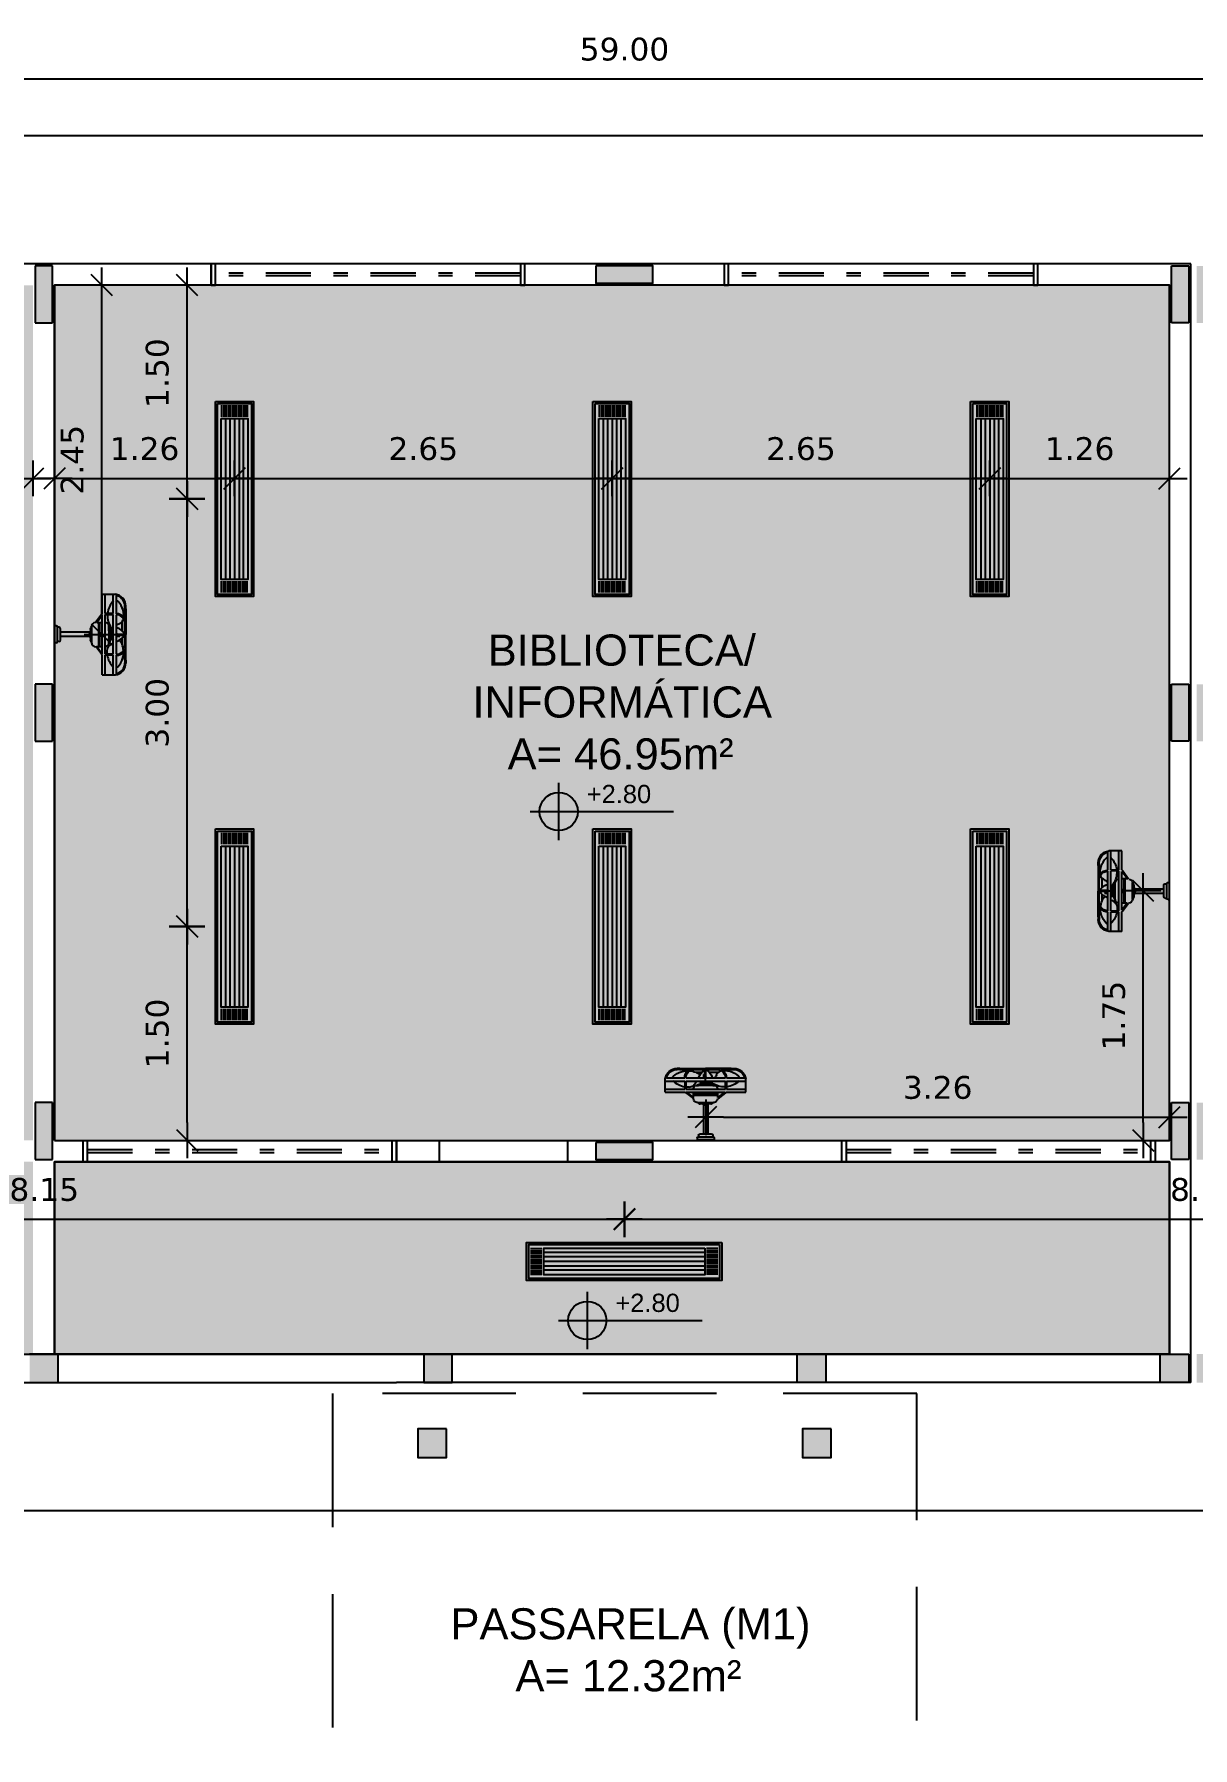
# Model space of a CAD drawing. Extents: x 38 to 175, y -50 to 32.
# Drawn here: x 77.97 to 86.1, y 4.76 to 16.78 of the extents above; entities that cross this region are included whole.
import ezdxf

# ---------------------------------------------------------------- set-up
doc = ezdxf.new("R2010")
doc.units = 0
doc.header["$LTSCALE"] = 0.025
doc.header["$MEASUREMENT"] = 0
doc.linetypes.add('DASHDOT', pattern=[25.4, 12.7, -6.35, 0, -6.35])
doc.linetypes.add('TRACEJADO_G', pattern=[0.375, 0.25, -0.125])
doc.layers.get('0').update_dxf_attribs({"linetype": 'CONTINUOUS'})
doc.layers.get('DEFPOINTS').update_dxf_attribs({"linetype": 'CONTINUOUS'})
for name, color, linetype in [('A-COTAS', 1, 'CONTINUOUS'), ('A-FORRO', 3, 'CONTINUOUS'), ('A-PARED', 5, 'CONTINUOUS'), ('A-PAREDE', 5, 'CONTINUOUS'), ('A-PISOS-CTEL', 2, 'TRACEJADO_G'), ('A-PISOS-NIVEL', 1, 'CONTINUOUS'), ('A-PROJ ESQU', 1, 'DASHDOT'), ('ACES-I', 251, 'CONTINUOUS'), ('ARQ-ALV-PROJEÇÃO', 8, 'CONTINUOUS'), ('ARQ-CTA-1_100', 1, 'CONTINUOUS'), ('ARQ-HTC', 9, 'CONTINUOUS'), ('ARQ-TXT-1_050', 2, 'CONTINUOUS'), ('BL-LUM-1', 1, 'CONTINUOUS'), ('BL-LUM-2', 2, 'CONTINUOUS'), ('BL-LUM-3', 3, 'CONTINUOUS'), ('EL-LUMINÁRIAS', 3, 'CONTINUOUS')]:
    doc.layers.add(name, color=color, linetype=linetype)
doc.styles.add('ESC-50-A20', font='arial.ttf', dxfattribs={"height": 0.1})
doc.styles.add('FNDE Texto Cota 0100', font='verdana.ttf', dxfattribs={"height": 0.16})
doc.dimstyles.new('FNDE 1-0100', dxfattribs={"dimscale": 2.5, "dimtxt": 0.16, "dimasz": 0.05, "dimexe": 0.15, "dimexo": 0.15, "dimgap": 0.05, "dimtad": 1, "dimzin": 4, "dimdsep": 46, "dimtxsty": 'FNDE Texto Cota 0100', "dimblk": 'tic', "dimcen": 0.15, "dimdle": 0.15, "dimse1": 1, "dimse2": 1, "dimclrd": 251, "dimclre": 251, "dimclrt": 256, "dimaunit": 1, "dimadec": 3, "dimazin": 0, "dimtfac": 1, "dimtix": 1, "dimtmove": 2, "dimatfit": 3, "dimldrblk": 'tic', "dimfxl": 0.15, "dimtvp": 1, "dimtolj": 1, "dimtzin": 0, "dimarcsym": 0})

# ---------------------------------------------------------------- blocks, each defined once
blk = doc.blocks.new('Lum-3320-sob')
at = {"layer": 'BL-LUM-1'}
for p, q in [((-0.657, 0.09), (-0.577, 0.09)), ((-0.657, 0.075), (-0.577, 0.075)), ((-0.657, 0.06), (-0.577, 0.06)), ((-0.657, 0.045), (-0.577, 0.045)), ((-0.657, 0.03), (-0.577, 0.03)), ((-0.657, 0.015), (-0.577, 0.015)), ((0.565, 0.062), (-0.565, 0.062)), ((0.565, 0.032), (-0.565, 0.032)), ((0.657, 0.09), (0.577, 0.09)), ((0.657, 0.075), (0.577, 0.075)), ((0.657, 0.06), (0.577, 0.06)), ((0.657, 0.045), (0.577, 0.045)), ((0.657, 0.03), (0.577, 0.03)), ((0.657, 0.015), (0.577, 0.015)), ((-0.657, 0), (-0.577, 0)), ((-0.657, -0.015), (-0.577, -0.015)), ((-0.657, -0.03), (-0.577, -0.03)), ((-0.657, -0.045), (-0.577, -0.045)), ((-0.657, -0.06), (-0.577, -0.06)), ((-0.657, -0.075), (-0.577, -0.075)), ((-0.657, -0.09), (-0.577, -0.09)), ((0.565, -0.032), (-0.565, -0.032)), ((0.565, -0.062), (-0.565, -0.062)), ((0.657, -0.03), (0.577, -0.03)), ((0.657, -0.045), (0.577, -0.045)), ((0.657, -0.06), (0.577, -0.06)), ((0.657, -0.075), (0.577, -0.075)), ((0.657, -0.09), (0.577, -0.09)), ((0.657, 0), (0.577, 0)), ((0.657, -0.015), (0.577, -0.015))]:
    blk.add_line(p, q, dxfattribs=at)
at = {"layer": 'BL-LUM-2'}
blk.add_line((0.565, 0), (-0.565, 0), dxfattribs=at)
for points in [[(0.67, 0.119), (0.67, -0.119), (-0.67, -0.119), (-0.67, 0.119)], [(0.565, 0.094), (0.565, -0.094), (-0.565, -0.094), (-0.565, 0.094)]]:
    blk.add_lwpolyline(points, close=True, dxfattribs=at)
at = {"layer": 'BL-LUM-3'}
blk.add_lwpolyline([(0.685, 0.134), (0.685, -0.134), (-0.685, -0.134), (-0.685, 0.134)], close=True, dxfattribs=at)
blk = doc.blocks.new('A$C4CB241E8')
at = {"layer": 'ACES-I'}
for p, q in [((0.224, 0.5), (0.344, 0.5)), ((0.224, 0.49), (0.224, 0.5)), ((0.344, 0.49), (0.344, 0.5)), ((0.234, 0.48), (0.334, 0.48)), ((0.234, 0.47), (0.234, 0.48)), ((0.244, 0.46), (0.324, 0.46)), ((0.269, 0.252), (0.269, 0.46)), ((0.299, 0.252), (0.299, 0.46)), ((0.334, 0.47), (0.334, 0.48)), ((0.277, 0.257), (0.277, 0.253)), ((0.277, 0.253), (0.281, 0.243)), ((0.287, 0.258), (0.279, 0.258)), ((0.288, 0.253), (0.284, 0.243)), ((0.288, 0.253), (0.288, 0.257)), ((0, 0.166), (0, 0.074)), ((0, 0.166), (0.137, 0.166)), ((0, 0.145), (0.137, 0.145)), ((0.137, 0.166), (0.142, 0.17)), ((0.137, 0.131), (0.137, 0.145)), ((0.137, 0.089), (0.137, 0.131)), ((0.142, 0.17), (0.198, 0.212)), ((0.144, 0.145), (0.424, 0.145)), ((0.144, 0.132), (0.144, 0.145)), ((0.144, 0.089), (0.144, 0.132)), ((0.198, 0.203), (0.148, 0.166)), ((0.148, 0.166), (0.42, 0.166)), ((0.198, 0.203), (0.198, 0.166)), ((0.198, 0.189), (0.368, 0.189)), ((0.198, 0.182), (0.273, 0.182)), ((0.226, 0.24), (0.339, 0.24)), ((0.293, 0.182), (0.368, 0.182)), ((0.424, 0.172), (0.368, 0.213)), ((0.368, 0.205), (0.368, 0.166)), ((0.368, 0.205), (0.42, 0.166)), ((0.431, 0.166), (0.424, 0.172)), ((0.424, 0.145), (0.424, 0.089)), ((0.431, 0.166), (0.565, 0.166)), ((0.431, 0.145), (0.565, 0.145)), ((0.431, 0.13), (0.431, 0.145)), ((0.431, 0.089), (0.431, 0.13)), ((0.565, 0.166), (0.565, 0.074)), ((0, 0.089), (0.055, 0.089)), ((0.008, 0.067), (0.046, 0.067)), ((0.046, 0.067), (0.137, 0.067)), ((0.055, 0.089), (0.137, 0.089)), ((0.102, 0.007), (0.083, 0.007)), ((0.102, 0), (0.083, 0)), ((0.102, 0.007), (0.174, 0.007)), ((0.102, 0), (0.283, 0)), ((0.144, 0.089), (0.424, 0.089)), ((0.144, 0.067), (0.279, 0.067)), ((0.203, 0.007), (0.279, 0.007)), ((0.215, 0.027), (0.258, 0.027)), ((0.268, 0.043), (0.268, 0.067)), ((0.276, 0.118), (0.276, 0.099)), ((0.279, 0.067), (0.279, 0.009)), ((0.279, 0.067), (0.286, 0.067)), ((0.279, 0.009), (0.279, 0.007)), ((0.283, 0.089), (0.283, 0.067)), ((0.463, 0), (0.283, 0)), ((0.286, 0.067), (0.286, 0.009)), ((0.286, 0.067), (0.422, 0.067)), ((0.286, 0.009), (0.286, 0.007)), ((0.286, 0.007), (0.362, 0.007)), ((0.29, 0.118), (0.29, 0.099)), ((0.307, 0.027), (0.373, 0.027)), ((0.463, 0.007), (0.392, 0.007)), ((0.429, 0.067), (0.526, 0.067)), ((0.431, 0.089), (0.519, 0.089)), ((0.463, 0.007), (0.482, 0.007)), ((0.463, 0), (0.482, 0)), ((0.519, 0.089), (0.565, 0.089)), ((0.526, 0.067), (0.557, 0.067))]:
    blk.add_line(p, q, dxfattribs=at)
blk.add_lwpolyline([(0.273, 0.184), (0.273, 0.175), (0.293, 0.175), (0.293, 0.184)], close=True, dxfattribs=at)
for points in [[(0.246, 0.099), (0.246, 0.089)], [(0.323, 0.089), (0.323, 0.099), (0.246, 0.099)], [(0.246, 0.08), (0.246, 0.08)]]:
    blk.add_lwpolyline(points, dxfattribs=at)
for centre, radius, start, end in [((0.234, 0.49), 0.01, 180, 270), ((0.334, 0.49), 0.01, 270, 0), ((0.244, 0.47), 0.01, 180, 270), ((0.324, 0.47), 0.01, 270, 0), ((0.283, 0.105), 0.148, 92.0593, 114.7191), ((0.242, 0.245), 0.00548, 36.9061, 175.1771), ((0.279, 0.257), 0.00141, 90, 180), ((0.283, 0.251), 0.00548, 13.9839, 166.0161), ((0.283, 0.244), 0.00141, 202.3134, 337.6866), ((0.287, 0.257), 0.00141, 0, 90), ((0.283, 0.105), 0.148, 65.2809, 87.9407), ((0.323, 0.245), 0.00548, 4.8229, 143.0939), ((0.161, -0.014), 0.147, 99.4474, 135.8987), ((0.161, -0.014), 0.147, 87.3551, 96.6689), ((0.168, 0.133), 0, 90, 303.5739), ((0.165, 0.08), 0.0536, 23.5592, 86.613), ((0.226, 0.212), 0.0283, 90, 180), ((0.226, 0.147), 0.0283, 182.9729, 248.6249), ((0.283, 0.252), 0.148, 243.1417, 267.262), ((0.283, 1.064), 0.946, 265.9464, 274.0536), ((0.283, 0.252), 0.148, 272.738, 296.8583), ((0.415, -0.018), 0.148, 92.2685, 128.5678), ((0.339, 0.212), 0.0283, 3.732, 90), ((0.339, 0.147), 0.0283, 291.3751, 357.0271), ((0.415, -0.018), 0.148, 86.601, 92.2685), ((0.415, -0.018), 0.148, 45.7177, 83.837), ((0.083, 0.084), 0.0836, 187.0241, 270.1403), ((0.083, 0.084), 0.0766, 192.4617, 270.1403), ((0.158, 0.164), 0.148, 220.8847, 270.7317), ((0.204, 0.067), 0.0671, 179.7166, 229.3446), ((0.204, 0.067), 0.06, 179.6832, 237.0138), ((0.204, 0.067), 0.0671, 229.3446, 243.4575), ((0.158, 0.164), 0.148, 274.9997, 292.3413), ((0.204, 0.067), 0.06, 237.0138, 269.6517), ((0.214, 0.101), 2.511308197128957e-15, 227.1184, 0), ((0.276, 0.127), 0.0676, 202.5993, 214.7226), ((0.158, 0.164), 0.148, 292.3413, 305.8305), ((0.345, 0.107), 0.118, 199.8598, 236.3515), ((0.44, -0.107), 0.228, 134.8376, 138.9912), ((0.44, -0.107), 0.228, 130.1268, 132.3872), ((0.221, 0.107), 0.118, 303.6485, 317.1616), ((0.221, 0.107), 0.118, 317.1616, 340.1402), ((0.297, 0.02), 0.0676, 22.5993, 43.7437), ((0.409, 0.067), 0.0536, 203.5592, 228.099), ((0.362, 0.067), 0.06, 270.3483, 301.6358), ((0.409, 0.067), 0.0536, 228.099, 252.8541), ((0.362, 0.067), 0.0671, 296.5425, 307.5309), ((0.362, 0.067), 0.06, 301.6358, 0.3168), ((0.413, 0.161), 0.147, 266.0889, 320.6458), ((0.362, 0.067), 0.0671, 307.5309, 0.2834), ((0.482, 0.084), 0.0836, 269.8597, 352.9759), ((0.482, 0.084), 0.0766, 269.8597, 347.5383)]:
    blk.add_arc(centre, radius, start, end, dxfattribs=at)
blk = doc.blocks.new('tic')
at = {"color": 251}
for p, q in [((0, -1), (0, 1)), ((-1, 0), (1, 0))]:
    blk.add_line(p, q, dxfattribs=at)
blk.add_line((-0.6, -0.6), (0.6, 0.6))
blk = doc.blocks.new('*D20')
at = {"layer": 'ARQ-CTA-1_100', "color": 251, "lineweight": -2, "transparency": 16777216}
blk.add_line((76.735, 13.662), (77.835, 13.662), dxfattribs=at)
at = {"layer": 'DEFPOINTS', "color": 0, "transparency": 16777216}
for p in [(77.96, 15.018), (76.61, 14.218), (77.96, 13.662)]:
    blk.add_point(p, dxfattribs=at)
at = {"layer": 'ARQ-CTA-1_100', "color": 251, "lineweight": -2, "transparency": 16777216, "xscale": 0.125, "yscale": 0.125, "zscale": 0.125, "rotation": 180}
blk.add_blockref('tic', (76.61, 13.662), dxfattribs=at)
at = {"layer": 'ARQ-CTA-1_100', "color": 251, "lineweight": -2, "transparency": 16777216, "xscale": 0.125, "yscale": 0.125, "zscale": 0.125}
blk.add_blockref('tic', (77.96, 13.662), dxfattribs=at)
at = {"layer": 'ARQ-CTA-1_100', "transparency": 16777216, "insert": (77.285, 13.87), "char_height": 0.16, "attachment_point": 5, "style": 'FNDE Texto Cota 0100'}
blk.add_mtext('\\A1;1.35', dxfattribs=at)
blk = doc.blocks.new('*D26')
at = {"layer": 'ARQ-CTA-1_100', "color": 251, "lineweight": -2, "transparency": 16777216}
blk.add_line((78.235, 13.662), (79.248, 13.662), dxfattribs=at)
at = {"layer": 'DEFPOINTS', "color": 0, "transparency": 16777216}
for p in [(78.11, 15.018), (79.373, 14.218), (79.373, 13.662)]:
    blk.add_point(p, dxfattribs=at)
at = {"layer": 'ARQ-CTA-1_100', "color": 251, "lineweight": -2, "transparency": 16777216, "xscale": 0.125, "yscale": 0.125, "zscale": 0.125, "rotation": 180}
blk.add_blockref('tic', (78.11, 13.662), dxfattribs=at)
at = {"layer": 'ARQ-CTA-1_100', "color": 251, "lineweight": -2, "transparency": 16777216, "xscale": 0.125, "yscale": 0.125, "zscale": 0.125}
blk.add_blockref('tic', (79.373, 13.662), dxfattribs=at)
at = {"layer": 'ARQ-CTA-1_100', "transparency": 16777216, "insert": (78.742, 13.87), "char_height": 0.16, "attachment_point": 5, "style": 'FNDE Texto Cota 0100'}
blk.add_mtext('\\A1;1.26', dxfattribs=at)
blk = doc.blocks.new('*D27')
at = {"layer": 'ARQ-CTA-1_100', "color": 251, "lineweight": -2, "transparency": 16777216}
blk.add_line((79.498, 13.662), (81.898, 13.662), dxfattribs=at)
at = {"layer": 'DEFPOINTS', "color": 0, "transparency": 16777216}
for p in [(79.373, 14.218), (82.023, 14.218), (82.023, 13.662)]:
    blk.add_point(p, dxfattribs=at)
at = {"layer": 'ARQ-CTA-1_100', "color": 251, "lineweight": -2, "transparency": 16777216, "xscale": 0.125, "yscale": 0.125, "zscale": 0.125, "rotation": 180}
blk.add_blockref('tic', (79.373, 13.662), dxfattribs=at)
at = {"layer": 'ARQ-CTA-1_100', "color": 251, "lineweight": -2, "transparency": 16777216, "xscale": 0.125, "yscale": 0.125, "zscale": 0.125}
blk.add_blockref('tic', (82.023, 13.662), dxfattribs=at)
at = {"layer": 'ARQ-CTA-1_100', "transparency": 16777216, "insert": (80.698, 13.87), "char_height": 0.16, "attachment_point": 5, "style": 'FNDE Texto Cota 0100'}
blk.add_mtext('\\A1;2.65', dxfattribs=at)
blk = doc.blocks.new('*D28')
at = {"layer": 'ARQ-CTA-1_100', "color": 251, "lineweight": -2, "transparency": 16777216}
blk.add_line((82.148, 13.662), (84.548, 13.662), dxfattribs=at)
at = {"layer": 'DEFPOINTS', "color": 0, "transparency": 16777216}
for p in [(82.023, 14.218), (84.673, 14.218), (84.673, 13.662)]:
    blk.add_point(p, dxfattribs=at)
at = {"layer": 'ARQ-CTA-1_100', "color": 251, "lineweight": -2, "transparency": 16777216, "xscale": 0.125, "yscale": 0.125, "zscale": 0.125, "rotation": 180}
blk.add_blockref('tic', (82.023, 13.662), dxfattribs=at)
at = {"layer": 'ARQ-CTA-1_100', "color": 251, "lineweight": -2, "transparency": 16777216, "xscale": 0.125, "yscale": 0.125, "zscale": 0.125}
blk.add_blockref('tic', (84.673, 13.662), dxfattribs=at)
at = {"layer": 'ARQ-CTA-1_100', "transparency": 16777216, "insert": (83.348, 13.87), "char_height": 0.16, "attachment_point": 5, "style": 'FNDE Texto Cota 0100'}
blk.add_mtext('\\A1;2.65', dxfattribs=at)
blk = doc.blocks.new('*D29')
at = {"layer": 'ARQ-CTA-1_100', "color": 251, "lineweight": -2, "transparency": 16777216}
blk.add_line((79.04, 9.143), (79.04, 10.393), dxfattribs=at)
at = {"layer": 'DEFPOINTS', "color": 0, "transparency": 16777216}
for p in [(79.04, 10.518), (79.326, 10.518), (78.11, 9.018)]:
    blk.add_point(p, dxfattribs=at)
at = {"layer": 'ARQ-CTA-1_100', "color": 251, "lineweight": -2, "transparency": 16777216, "xscale": 0.125, "yscale": 0.125, "zscale": 0.125}
for p, rotation in [((79.04, 10.518), 90), ((79.04, 9.018), 270)]:
    blk.add_blockref('tic', p, dxfattribs=dict(at, rotation=rotation))
at = {"layer": 'ARQ-CTA-1_100', "transparency": 16777216, "insert": (78.832, 9.768), "char_height": 0.16, "attachment_point": 5, "rotation": 90, "style": 'FNDE Texto Cota 0100'}
blk.add_mtext('\\A1;1.50', dxfattribs=at)
blk = doc.blocks.new('*D30')
at = {"layer": 'ARQ-CTA-1_100', "color": 251, "lineweight": -2, "transparency": 16777216}
blk.add_line((79.04, 10.643), (79.04, 13.393), dxfattribs=at)
at = {"layer": 'DEFPOINTS', "color": 0, "transparency": 16777216}
for p in [(79.04, 13.518), (79.326, 13.518), (79.326, 10.518)]:
    blk.add_point(p, dxfattribs=at)
at = {"layer": 'ARQ-CTA-1_100', "color": 251, "lineweight": -2, "transparency": 16777216, "xscale": 0.125, "yscale": 0.125, "zscale": 0.125}
for p, rotation in [((79.04, 13.518), 90), ((79.04, 10.518), 270)]:
    blk.add_blockref('tic', p, dxfattribs=dict(at, rotation=rotation))
at = {"layer": 'ARQ-CTA-1_100', "transparency": 16777216, "insert": (78.832, 12.018), "char_height": 0.16, "attachment_point": 5, "rotation": 90, "style": 'FNDE Texto Cota 0100'}
blk.add_mtext('\\A1;3.00', dxfattribs=at)
blk = doc.blocks.new('*D31')
at = {"layer": 'ARQ-CTA-1_100', "color": 251, "lineweight": -2, "transparency": 16777216}
blk.add_line((79.04, 13.643), (79.04, 14.893), dxfattribs=at)
at = {"layer": 'DEFPOINTS', "color": 0, "transparency": 16777216}
for p in [(79.04, 15.018), (79.326, 15.018), (79.326, 13.518)]:
    blk.add_point(p, dxfattribs=at)
at = {"layer": 'ARQ-CTA-1_100', "color": 251, "lineweight": -2, "transparency": 16777216, "xscale": 0.125, "yscale": 0.125, "zscale": 0.125}
for p, rotation in [((79.04, 15.018), 90), ((79.04, 13.518), 270)]:
    blk.add_blockref('tic', p, dxfattribs=dict(at, rotation=rotation))
at = {"layer": 'ARQ-CTA-1_100', "transparency": 16777216, "insert": (78.832, 14.401), "char_height": 0.16, "attachment_point": 5, "rotation": 90, "style": 'FNDE Texto Cota 0100'}
blk.add_mtext('\\A1;1.50', dxfattribs=at)
blk = doc.blocks.new('*D32')
at = {"layer": 'ARQ-CTA-1_100', "color": 251, "lineweight": -2, "transparency": 16777216}
blk.add_line((82.805, 9.18), (85.81, 9.18), dxfattribs=at)
at = {"layer": 'DEFPOINTS', "color": 0, "transparency": 16777216}
for p in [(85.935, 9.18), (82.68, 9.018), (85.935, 9.022)]:
    blk.add_point(p, dxfattribs=at)
at = {"layer": 'ARQ-CTA-1_100', "color": 251, "lineweight": -2, "transparency": 16777216, "xscale": 0.125, "yscale": 0.125, "zscale": 0.125, "rotation": 180}
blk.add_blockref('tic', (82.68, 9.18), dxfattribs=at)
at = {"layer": 'ARQ-CTA-1_100', "color": 251, "lineweight": -2, "transparency": 16777216, "xscale": 0.125, "yscale": 0.125, "zscale": 0.125}
blk.add_blockref('tic', (85.935, 9.18), dxfattribs=at)
at = {"layer": 'ARQ-CTA-1_100', "transparency": 16777216, "insert": (84.308, 9.388), "char_height": 0.16, "attachment_point": 5, "style": 'FNDE Texto Cota 0100'}
blk.add_mtext('\\A1;3.26', dxfattribs=at)
blk = doc.blocks.new('*D54')
at = {"layer": 'ARQ-CTA-1_100', "color": 251, "lineweight": -2, "transparency": 16777216}
blk.add_line((74.088, 8.464), (81.988, 8.464), dxfattribs=at)
at = {"layer": 'DEFPOINTS', "color": 0, "transparency": 16777216}
for p in [(82.113, 8.464), (73.963, 8.302), (82.113, 8.302)]:
    blk.add_point(p, dxfattribs=at)
at = {"layer": 'ARQ-CTA-1_100', "color": 251, "lineweight": -2, "transparency": 16777216, "xscale": 0.125, "yscale": 0.125, "zscale": 0.125, "rotation": 180}
blk.add_blockref('tic', (73.963, 8.464), dxfattribs=at)
at = {"layer": 'ARQ-CTA-1_100', "color": 251, "lineweight": -2, "transparency": 16777216, "xscale": 0.125, "yscale": 0.125, "zscale": 0.125}
blk.add_blockref('tic', (82.113, 8.464), dxfattribs=at)
at = {"layer": 'ARQ-CTA-1_100', "transparency": 16777216, "insert": (78.038, 8.672), "char_height": 0.16, "attachment_point": 5, "style": 'FNDE Texto Cota 0100'}
blk.add_mtext('\\A1;8.15', dxfattribs=at)
blk = doc.blocks.new('*D55')
at = {"layer": 'ARQ-CTA-1_100', "color": 251, "lineweight": -2, "transparency": 16777216}
blk.add_line((82.233, 8.464), (90.133, 8.464), dxfattribs=at)
at = {"layer": 'DEFPOINTS', "color": 0, "transparency": 16777216}
for p in [(90.258, 8.464), (82.108, 8.302), (90.258, 8.302)]:
    blk.add_point(p, dxfattribs=at)
at = {"layer": 'ARQ-CTA-1_100', "color": 251, "lineweight": -2, "transparency": 16777216, "xscale": 0.125, "yscale": 0.125, "zscale": 0.125, "rotation": 180}
blk.add_blockref('tic', (82.108, 8.464), dxfattribs=at)
at = {"layer": 'ARQ-CTA-1_100', "color": 251, "lineweight": -2, "transparency": 16777216, "xscale": 0.125, "yscale": 0.125, "zscale": 0.125}
blk.add_blockref('tic', (90.258, 8.464), dxfattribs=at)
at = {"layer": 'ARQ-CTA-1_100', "transparency": 16777216, "insert": (86.183, 8.672), "char_height": 0.16, "attachment_point": 5, "style": 'FNDE Texto Cota 0100'}
blk.add_mtext('\\A1;8.15', dxfattribs=at)
blk = doc.blocks.new('*D148')
at = {"layer": 'ARQ-CTA-1_100', "color": 251, "lineweight": -2, "transparency": 16777216}
blk.add_line((84.798, 13.662), (85.81, 13.662), dxfattribs=at)
at = {"layer": 'DEFPOINTS', "color": 0, "transparency": 16777216}
for p in [(84.673, 14.203), (85.935, 14.203), (85.935, 13.662)]:
    blk.add_point(p, dxfattribs=at)
at = {"layer": 'ARQ-CTA-1_100', "color": 251, "lineweight": -2, "transparency": 16777216, "xscale": 0.125, "yscale": 0.125, "zscale": 0.125, "rotation": 180}
blk.add_blockref('tic', (84.673, 13.662), dxfattribs=at)
at = {"layer": 'ARQ-CTA-1_100', "color": 251, "lineweight": -2, "transparency": 16777216, "xscale": 0.125, "yscale": 0.125, "zscale": 0.125}
blk.add_blockref('tic', (85.935, 13.662), dxfattribs=at)
at = {"layer": 'ARQ-CTA-1_100', "transparency": 16777216, "insert": (85.304, 13.87), "char_height": 0.16, "attachment_point": 5, "style": 'FNDE Texto Cota 0100'}
blk.add_mtext('\\A1;1.26', dxfattribs=at)
blk = doc.blocks.new('*D156')
at = {"layer": 'ARQ-CTA-1_100', "color": 251, "lineweight": -2, "transparency": 16777216}
blk.add_line((52.735, 16.465), (111.485, 16.465), dxfattribs=at)
at = {"layer": 'DEFPOINTS', "color": 0, "transparency": 16777216}
for p in [(111.61, 16.465), (52.61, 16.068), (111.61, 16.068)]:
    blk.add_point(p, dxfattribs=at)
at = {"layer": 'ARQ-CTA-1_100', "color": 251, "lineweight": -2, "transparency": 16777216, "xscale": 0.125, "yscale": 0.125, "zscale": 0.125, "rotation": 180}
blk.add_blockref('tic', (52.61, 16.465), dxfattribs=at)
at = {"layer": 'ARQ-CTA-1_100', "color": 251, "lineweight": -2, "transparency": 16777216, "xscale": 0.125, "yscale": 0.125, "zscale": 0.125}
blk.add_blockref('tic', (111.61, 16.465), dxfattribs=at)
at = {"layer": 'ARQ-CTA-1_100', "transparency": 16777216, "insert": (82.11, 16.673), "char_height": 0.16, "attachment_point": 5, "style": 'FNDE Texto Cota 0100'}
blk.add_mtext('\\A1;59.00', dxfattribs=at)
blk = doc.blocks.new('*D165')
at = {"layer": 'ARQ-CTA-1_100', "color": 251, "lineweight": -2, "transparency": 16777216}
blk.add_line((78.443, 12.693), (78.443, 14.893), dxfattribs=at)
at = {"layer": 'DEFPOINTS', "color": 0, "transparency": 16777216}
for p in [(78.11, 15.018), (78.443, 15.018), (78.11, 12.568)]:
    blk.add_point(p, dxfattribs=at)
at = {"layer": 'ARQ-CTA-1_100', "color": 251, "lineweight": -2, "transparency": 16777216, "xscale": 0.125, "yscale": 0.125, "zscale": 0.125}
for p, rotation in [((78.443, 15.018), 90), ((78.443, 12.568), 270)]:
    blk.add_blockref('tic', p, dxfattribs=dict(at, rotation=rotation))
at = {"layer": 'ARQ-CTA-1_100', "transparency": 16777216, "insert": (78.235, 13.793), "char_height": 0.16, "attachment_point": 5, "rotation": 90, "style": 'FNDE Texto Cota 0100'}
blk.add_mtext('\\A1;2.45', dxfattribs=at)
blk = doc.blocks.new('*D166')
at = {"layer": 'ARQ-CTA-1_100', "color": 251, "lineweight": -2, "transparency": 16777216}
blk.add_line((85.751, 9.143), (85.751, 10.643), dxfattribs=at)
at = {"layer": 'DEFPOINTS', "color": 0, "transparency": 16777216}
for p in [(85.751, 10.768), (85.935, 10.768), (85.935, 9.018)]:
    blk.add_point(p, dxfattribs=at)
at = {"layer": 'ARQ-CTA-1_100', "color": 251, "lineweight": -2, "transparency": 16777216, "xscale": 0.125, "yscale": 0.125, "zscale": 0.125}
for p, rotation in [((85.751, 10.768), 90), ((85.751, 9.018), 270)]:
    blk.add_blockref('tic', p, dxfattribs=dict(at, rotation=rotation))
at = {"layer": 'ARQ-CTA-1_100', "transparency": 16777216, "insert": (85.544, 9.893), "char_height": 0.16, "attachment_point": 5, "rotation": 90, "style": 'FNDE Texto Cota 0100'}
blk.add_mtext('\\A1;1.75', dxfattribs=at)

msp = doc.modelspace()

# ---------------------------------------------------------------- hatches: boundary and pattern name
at = {"layer": 'A-COTAS'}
h = msp.add_hatch(color=253, dxfattribs=at)
h.dxf.hatch_style = 1
h.paths.add_polyline_path([(78.095, 15.153), (77.975, 15.153), (77.975, 14.753), (78.095, 14.753)])
h.paths.add_polyline_path([(78.095, 12.218), (77.975, 12.218), (77.975, 11.818), (78.095, 11.818)])
h.paths.add_polyline_path([(78.095, 9.283), (77.975, 9.283), (77.975, 8.883), (78.095, 8.883)])
h.paths.add_polyline_path([(78.135, 7.518), (77.935, 7.518), (77.935, 7.318), (78.135, 7.318)])
h = msp.add_hatch(color=253, dxfattribs=at)
h.dxf.hatch_style = 1
h.paths.add_polyline_path([(86.245, 15.153), (86.125, 15.153), (86.125, 14.753), (86.245, 14.753)])
h.paths.add_polyline_path([(86.07, 15.153), (85.95, 15.153), (85.95, 14.753), (86.07, 14.753)])
h.paths.add_polyline_path([(86.07, 12.218), (85.95, 12.218), (85.95, 11.818), (86.07, 11.818)])
h.paths.add_polyline_path([(86.245, 12.218), (86.125, 12.218), (86.125, 11.818), (86.245, 11.818)])
h.paths.add_polyline_path([(86.07, 9.283), (85.95, 9.283), (85.95, 8.883), (86.07, 8.883)])
h.paths.add_polyline_path([(86.245, 9.283), (86.125, 9.283), (86.125, 8.883), (86.245, 8.883)])
h.paths.add_polyline_path([(86.07, 7.518), (85.87, 7.518), (85.87, 7.318), (86.07, 7.318)])
h.paths.add_polyline_path([(86.325, 7.518), (86.26, 7.518), (86.125, 7.518), (86.125, 7.318), (86.325, 7.318)])
h.paths.add_polyline_path([(83.522, 7.518), (83.322, 7.518), (83.322, 7.318), (83.522, 7.318)])
h.paths.add_polyline_path([(80.901, 7.518), (80.701, 7.518), (80.701, 7.318), (80.901, 7.318)])
h = msp.add_hatch(color=253, dxfattribs=at)
h.dxf.hatch_style = 1
h.paths.add_polyline_path([(81.91, 15.153), (81.91, 15.033), (82.31, 15.033), (82.31, 15.153)])
h = msp.add_hatch(color=253, dxfattribs=at)
h.dxf.hatch_style = 1
h.paths.add_polyline_path([(81.91, 9.003), (81.91, 8.883), (82.31, 8.883), (82.31, 9.003)])
h = msp.add_hatch(color=253, dxfattribs=at)
h.dxf.hatch_style = 1
h.paths.add_polyline_path([(80.86, 6.993), (80.66, 6.993), (80.66, 6.793), (80.86, 6.793)])
h = msp.add_hatch(color=253, dxfattribs=at)
h.dxf.hatch_style = 1
h.paths.add_polyline_path([(83.56, 6.993), (83.36, 6.993), (83.36, 6.793), (83.56, 6.793)])
at = {"layer": 'ARQ-ALV-PROJEÇÃO', "linetype": 'Continuous'}
h = msp.add_hatch(color=251, dxfattribs=at)
h.paths.add_polyline_path([(81.648, 11.325), (81.648, 11.459, 0.414214), (81.514, 11.325)])
h.paths.add_polyline_path([(81.648, 11.325), (81.648, 11.19, 0.414214), (81.783, 11.325)])
h = msp.add_hatch(color=251, dxfattribs=at)
h.paths.add_polyline_path([(81.849, 7.754), (81.849, 7.888, 0.414214), (81.715, 7.754)])
h.paths.add_polyline_path([(81.849, 7.754), (81.849, 7.62, 0.414214), (81.984, 7.754)])
at = {"layer": 'ARQ-HTC'}
h = msp.add_hatch(dxfattribs=at)
h.set_pattern_fill('AR-CONC', color=256, scale=0.1, style=2)
h.set_pattern_definition([(50, (0, 0), (0.7172602, -0.062752), [0.075, -0.825]), (355, (0, 0), (-0.1387513, 0.752192), [0.06, -0.66]), (100.45144, (0.0598, -0.0052), (0.578509, 0.68944), [0.06374, -0.701142]), (46.1842, (0, 0.2), (1.067241, -0.165519), [0.1125, -1.2375]), (96.6356, (0.0889, 0.1862), (0.934662, 0.974119), [0.09561, -1.051714]), (351.1842, (0, 0.2), (0.934662, 0.974119), [0.09, -0.99]), (21, (0.1, 0.15), (0.596907, -0.402619), [0.075, -0.825]), (326, (0.1, 0.15), (0.2433153, 0.72515), [0.06, -0.66]), (71.45144, (0.14974, 0.11645), (0.8402224, 0.322531), [0.06374, -0.701142]), (37.5, (0, 0), (0.01215986, 0.33289385), [0, -0.652, 0, -0.67, 0, -0.6625]), (7.5, (0, 0), (0.2630695, 0.3944117), [0, -0.382, 0, -0.637, 0, -0.2525]), (327.5, (-0.223, 0), (0.53382244, -0.0225549), [0, -0.25, 0, -0.78, 0, -1.035]), (317.5, (-0.323, 0), (0.5831862, 0.100105), [0, -0.325, 0, -0.518, 0, -0.735])])
h.paths.add_polyline_path([(61.81, 9.018), (69.81, 9.018), (69.81, 15.018), (61.81, 15.018)])
h.paths.add_polyline_path([(69.96, 15.018), (77.96, 15.018), (77.96, 9.018), (69.96, 9.018)])
h.paths.add_polyline_path([(78.11, 9.018), (85.935, 9.018), (85.935, 15.018), (78.11, 15.018)])
h.paths.add_polyline_path([(86.26, 15.018), (94.26, 15.018), (94.26, 9.018), (86.26, 9.018)])
h.paths.add_polyline_path([(94.41, 9.018), (102.41, 9.018), (102.41, 15.018), (94.41, 15.018)])
h.paths.add_polyline_path([(102.41, 7.518), (94.41, 7.518), (94.41, 8.868), (102.41, 8.868)])
h.paths.add_polyline_path([(94.26, 7.518), (86.26, 7.518), (86.26, 8.868), (94.26, 8.868)])
h.paths.add_polyline_path([(85.935, 7.518), (78.11, 7.518), (78.11, 8.868), (85.935, 8.868)])
h.paths.add_polyline_path([(77.96, 7.518), (69.96, 7.518), (69.96, 8.868), (77.96, 8.868)])
h.paths.add_polyline_path([(69.81, 7.518), (61.81, 7.518), (61.81, 8.868), (69.81, 8.868)])

# ---------------------------------------------------------------- linework, layer by layer
at = {"layer": 'A-FORRO'}
for p, q in [((86.085, 7.318), (86.085, 15.168)), ((78.11, 9.018), (78.11, 15.018)), ((85.935, 15.018), (78.11, 15.018)), ((85.935, 9.018), (85.935, 15.018)), ((78.11, 9.018), (85.935, 9.018)), ((78.11, 8.868), (78.11, 7.518)), ((85.935, 8.868), (78.11, 8.868)), ((85.935, 7.518), (85.935, 8.868)), ((69.96, 7.518), (85.935, 7.518)), ((53.51, 7.318), (80.51, 7.318)), ((86.085, 7.318), (80.51, 7.318))]:
    msp.add_line(p, q, dxfattribs=at)
msp.add_lwpolyline([(86.085, 15.168), (53.51, 15.168)], dxfattribs=at)
for points in [[(78.11, 9.018), (85.935, 9.018), (85.935, 15.018), (78.11, 15.018)], [(85.935, 7.518), (78.11, 7.518), (78.11, 8.868), (85.935, 8.868)]]:
    msp.add_lwpolyline(points, close=True, dxfattribs=at)
at = {"layer": 'A-PARED'}
for p, q in [((78.095, 15.153), (77.975, 15.153)), ((77.975, 15.153), (77.975, 14.753)), ((78.095, 14.753), (78.095, 15.153)), ((81.91, 15.153), (81.91, 15.033)), ((82.31, 15.153), (81.91, 15.153)), ((82.31, 15.033), (82.31, 15.153)), ((85.95, 14.753), (85.95, 15.153)), ((85.95, 15.153), (86.07, 15.153)), ((86.07, 15.153), (86.07, 14.753)), ((81.91, 15.033), (82.31, 15.033)), ((77.975, 14.753), (78.095, 14.753)), ((86.07, 14.753), (85.95, 14.753)), ((78.095, 12.218), (77.975, 12.218)), ((77.975, 12.218), (77.975, 11.818)), ((78.095, 11.818), (78.095, 12.218)), ((85.95, 11.818), (85.95, 12.218)), ((85.95, 12.218), (86.07, 12.218)), ((86.07, 12.218), (86.07, 11.818)), ((77.975, 11.818), (78.095, 11.818)), ((86.07, 11.818), (85.95, 11.818)), ((78.095, 9.283), (77.975, 9.283)), ((77.975, 9.283), (77.975, 8.883)), ((78.095, 8.883), (78.095, 9.283)), ((85.95, 8.883), (85.95, 9.283)), ((85.95, 9.283), (86.07, 9.283)), ((86.07, 9.283), (86.07, 8.883)), ((77.975, 8.883), (78.095, 8.883)), ((86.07, 8.883), (85.95, 8.883)), ((78.135, 7.518), (77.935, 7.518)), ((78.135, 7.318), (78.135, 7.518)), ((80.901, 7.518), (80.701, 7.518)), ((80.701, 7.518), (80.701, 7.318)), ((80.901, 7.318), (80.901, 7.518)), ((83.322, 7.518), (83.522, 7.518)), ((83.322, 7.318), (83.322, 7.518)), ((83.522, 7.518), (83.522, 7.318)), ((85.87, 7.518), (86.07, 7.518)), ((85.87, 7.318), (85.87, 7.518)), ((86.07, 7.518), (86.07, 7.318)), ((77.935, 7.318), (78.135, 7.318)), ((80.701, 7.318), (80.901, 7.318)), ((83.522, 7.318), (83.322, 7.318)), ((86.07, 7.318), (85.87, 7.318))]:
    msp.add_line(p, q, dxfattribs=at)
for points in [[(81.91, 15.153), (81.91, 15.033), (82.31, 15.033), (82.31, 15.153)], [(81.91, 9.003), (81.91, 8.883), (82.31, 8.883), (82.31, 9.003)]]:
    msp.add_lwpolyline(points, close=True, dxfattribs=at)
at = {"layer": 'A-PAREDE'}
for p, q in [((79.21, 15.018), (79.21, 15.168)), ((85.01, 15.018), (85.01, 15.168)), ((78.31, 8.868), (78.31, 9.018)), ((80.51, 8.868), (80.51, 9.018)), ((83.635, 8.868), (83.635, 9.018))]:
    msp.add_line(p, q, dxfattribs=at)
for points in [[(80.86, 6.993), (80.66, 6.993), (80.66, 6.793), (80.86, 6.793)], [(83.56, 6.993), (83.36, 6.993), (83.36, 6.793), (83.56, 6.793)]]:
    msp.add_lwpolyline(points, close=True, dxfattribs=at)
at = {"layer": 'A-PISOS-CTEL', "color": 1, "linetype": 'TRACEJADO_G', "ltscale": 150}
msp.add_lwpolyline([(80.061, 3.541), (84.161, 3.541), (84.161, 7.241), (80.061, 7.241)], close=True, dxfattribs=at)
at = {"layer": 'A-PISOS-NIVEL', "color": 2}
msp.add_lwpolyline([(52.61, 16.068), (111.61, 16.068), (111.61, 6.418), (52.61, 6.418)], close=True, dxfattribs=at)
at = {"layer": 'A-PROJ ESQU'}
for p, q in [((81.38, 15.103), (79.24, 15.103)), ((81.38, 15.083), (79.24, 15.083)), ((84.98, 15.103), (82.84, 15.103)), ((84.98, 15.083), (82.84, 15.083)), ((78.31, 8.868), (78.31, 9.018)), ((80.81, 9.018), (80.81, 8.868)), ((81.71, 9.018), (81.71, 8.868)), ((83.635, 8.868), (83.635, 9.018)), ((78.34, 8.953), (80.48, 8.953)), ((78.34, 8.933), (80.48, 8.933)), ((83.665, 8.953), (85.805, 8.953)), ((83.665, 8.933), (85.805, 8.933))]:
    msp.add_line(p, q, dxfattribs=at)
for points in [[(79.24, 15.168), (79.21, 15.168), (79.21, 15.018), (79.24, 15.018)], [(81.41, 15.168), (81.38, 15.168), (81.38, 15.018), (81.41, 15.018)], [(82.84, 15.168), (82.81, 15.168), (82.81, 15.018), (82.84, 15.018)], [(85.01, 15.168), (84.98, 15.168), (84.98, 15.018), (85.01, 15.018)], [(78.31, 9.018), (78.34, 9.018), (78.34, 8.868), (78.31, 8.868)], [(80.48, 9.018), (80.51, 9.018), (80.51, 8.868), (80.48, 8.868)], [(83.635, 9.018), (83.665, 9.018), (83.665, 8.868), (83.635, 8.868)], [(85.805, 9.018), (85.835, 9.018), (85.835, 8.868), (85.805, 8.868)]]:
    msp.add_lwpolyline(points, close=True, dxfattribs=at)
at = {"layer": 'ARQ-ALV-PROJEÇÃO', "color": 251, "linetype": 'Continuous'}
for p, q in [((81.648, 11.526), (81.648, 11.123)), ((81.447, 11.325), (81.783, 11.325)), ((81.783, 11.325), (82.455, 11.325)), ((81.849, 7.956), (81.849, 7.552)), ((81.648, 7.754), (81.984, 7.754)), ((81.984, 7.754), (82.656, 7.754))]:
    msp.add_line(p, q, dxfattribs=at)
for centre in [(81.648, 11.325), (81.849, 7.754)]:
    msp.add_circle(centre, 0.134, dxfattribs=at)

# ---------------------------------------------------------------- block references
at = {"layer": 'A-COTAS', "linetype": 'Continuous', "rotation": 90}
msp.add_blockref('A$C4CB241E8', (78.611, 12.284), dxfattribs=at)
at = {"layer": 'A-COTAS', "linetype": 'Continuous', "xscale": -1}
for p, rotation in [((85.435, 10.484), 270), ((82.396, 9.523), 180)]:
    msp.add_blockref('A$C4CB241E8', p, dxfattribs=dict(at, rotation=rotation))
at = {"layer": 'EL-LUMINÁRIAS', "rotation": 90}
for p in [(79.373, 13.518), (82.023, 13.518), (84.673, 13.518), (79.373, 10.518), (82.023, 10.518), (84.673, 10.518)]:
    msp.add_blockref('Lum-3320-sob', p, dxfattribs=at)
at = {"layer": 'EL-LUMINÁRIAS'}
msp.add_blockref('Lum-3320-sob', (82.108, 8.168), dxfattribs=at)

# ---------------------------------------------------------------- texts
at = {"layer": 'ARQ-ALV-PROJEÇÃO', "color": 251, "linetype": 'Continuous', "style": 'ESC-50-A20'}
for p in [(81.845, 11.384), (82.046, 7.814)]:
    msp.add_attdef('+2.80', p, 'NA', height=0.128, dxfattribs=at)
at = {"layer": 'ARQ-TXT-1_050', "color": 251, "char_height": 0.21845, "attachment_point": 1, "style": 'ESC-50-A20'}
for s, insert in [('\\pi0.70919;BIBLIOTECA/\\P\\pi0.60212;INFORMÁTICA      \\P\\pi0.84873;A= 46.95m²', (80.441, 12.567)), ('\\pi0.48506;PASSARELA (M1)     \\P\\pi0.94074;A= 12.32m²', (80.404, 5.735))]:
    msp.add_mtext_dynamic_manual_height_columns(s, width=3.27851, gutter_width=1, heights=[0], dxfattribs=dict(at, insert=insert))

# ---------------------------------------------------------------- dimensions: what is measured, and where the dimension line sits
at = {"layer": 'ARQ-CTA-1_100'}
for base, p1, p2, picture, middle in [((111.61, 16.465), (52.61, 16.068), (111.61, 16.068), '*D156', (82.11, 16.673)), ((77.96, 13.662), (76.61, 14.218), (77.96, 15.018), '*D20', (77.285, 13.87)), ((79.373, 13.662), (78.11, 15.018), (79.373, 14.218), '*D26', (78.742, 13.87)), ((82.023, 13.662), (79.373, 14.218), (82.023, 14.218), '*D27', (80.698, 13.87)), ((84.673, 13.662), (82.023, 14.218), (84.673, 14.218), '*D28', (83.348, 13.87)), ((85.935, 13.662), (84.673, 14.203), (85.935, 14.203), '*D148', (85.304, 13.87)), ((85.9354, 9.1799), (82.6802, 9.0181), (85.9354, 9.0223), '*D32', (84.3078, 9.3882)), ((82.113, 8.464), (73.963, 8.302), (82.113, 8.302), '*D54', (78.038, 8.672)), ((90.258, 8.464), (82.108, 8.302), (90.258, 8.302), '*D55', (86.183, 8.672))]:
    dim = msp.add_linear_dim(base=base, p1=p1, p2=p2, dimstyle='FNDE 1-0100', dxfattribs=at)
    dim.commit()
    dim.dimension.update_dxf_attribs({"geometry": picture, "text_midpoint": middle})
for base, p1, p2, picture, middle in [((78.443, 15.018), (78.11, 12.568), (78.11, 15.018), '*D165', (78.235, 13.793)), ((79.04, 13.518), (79.326, 10.518), (79.326, 13.518), '*D30', (78.832, 12.018)), ((85.751, 10.768), (85.935, 9.018), (85.935, 10.768), '*D166', (85.544, 9.893)), ((79.04, 10.518), (78.11, 9.018), (79.326, 10.518), '*D29', (78.832, 9.768))]:
    dim = msp.add_linear_dim(base=base, p1=p1, p2=p2, angle=90, dimstyle='FNDE 1-0100', dxfattribs=at)
    dim.commit()
    dim.dimension.update_dxf_attribs({"geometry": picture, "text_midpoint": middle})
dim = msp.add_linear_dim(base=(79.04, 15.018), p1=(79.326, 13.518), p2=(79.326, 15.018), angle=90, dimstyle='FNDE 1-0100', dxfattribs=at)
dim.commit()
dim.dimension.update_dxf_attribs({"geometry": '*D31', "text_midpoint": (78.832, 14.401), "dimtype": 160})

doc.saveas('drawing.dxf')
